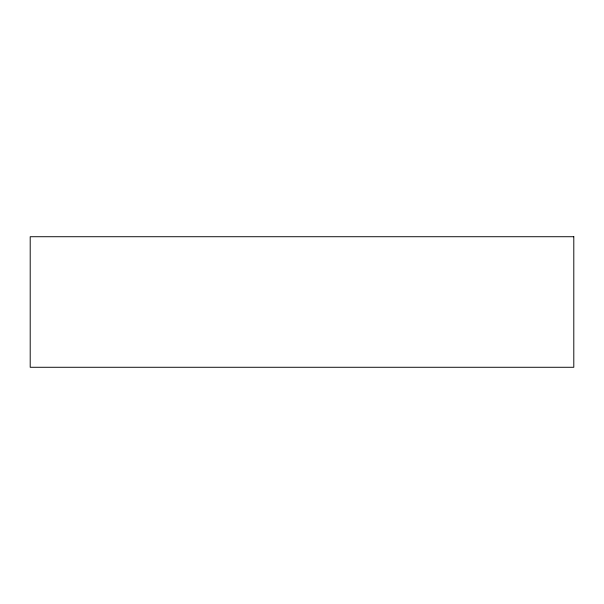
<?xml version="1.0" encoding="UTF-8"?>
<svg xmlns="http://www.w3.org/2000/svg" width="604" height="604" viewBox="0 0 604 604"><rect width="100%" height="100%" fill="white"/><g stroke="black" fill="none" stroke-linecap="round" stroke-linejoin="round"><path stroke-width="0.91" d="M573.8 236.723L30.2 236.723L30.2 367.277L573.8 367.277L573.8 236.723"/></g></svg>
